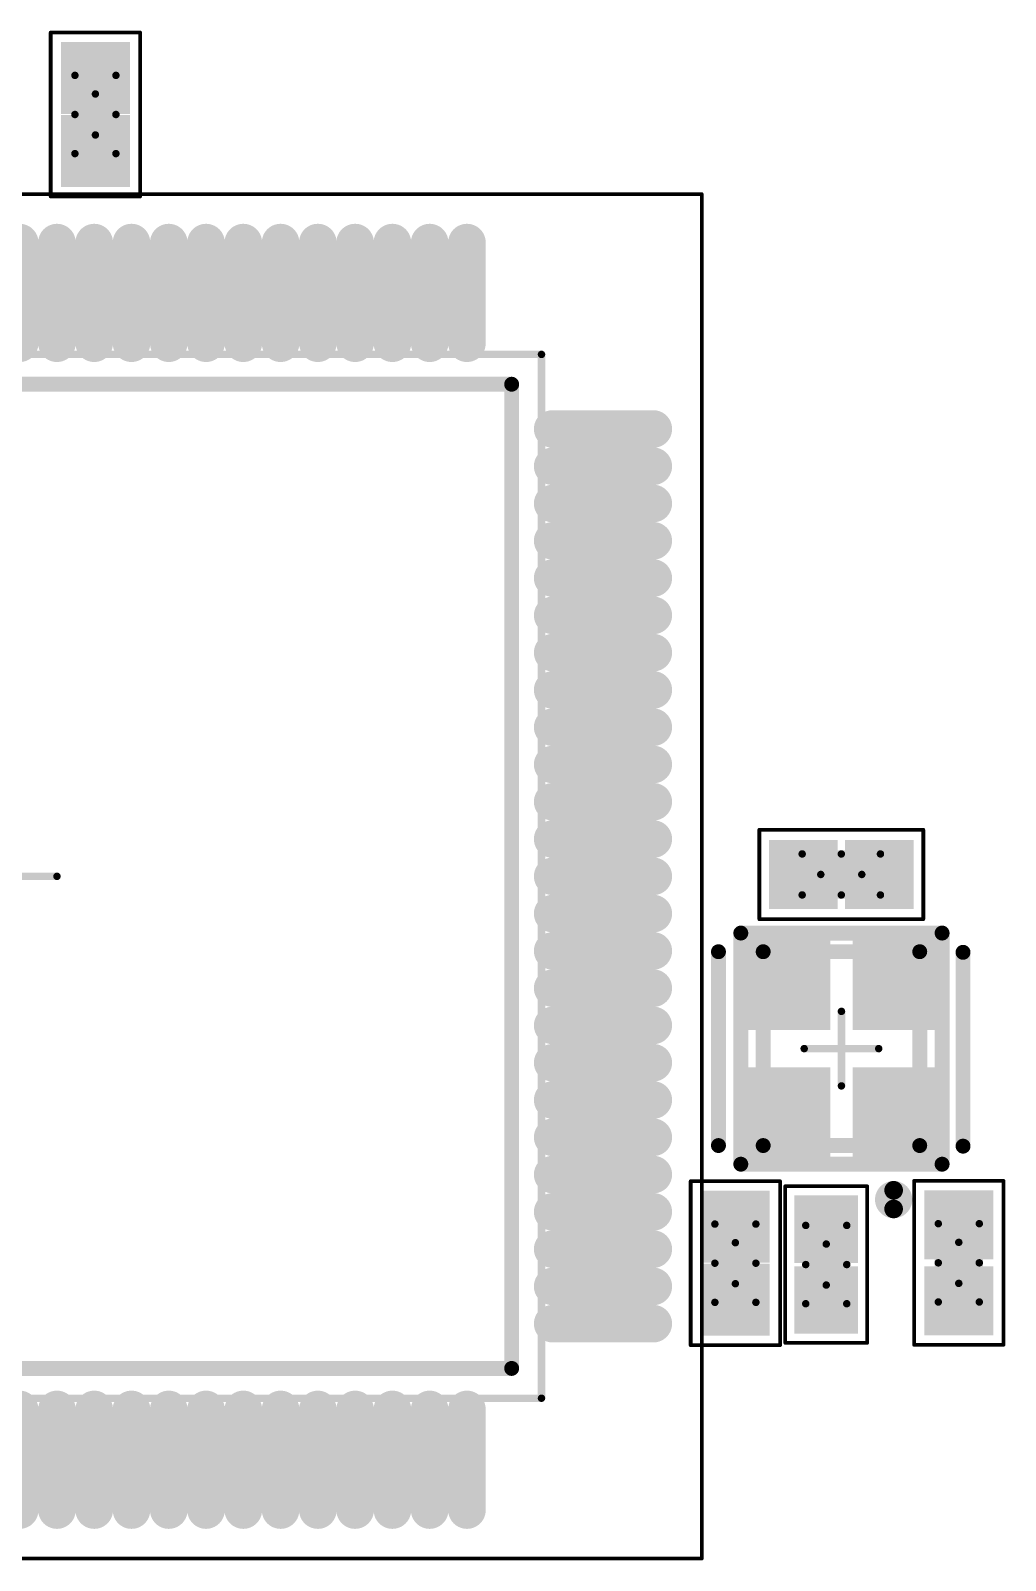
# Model space of a CAD drawing. Header units: millimetres. Extents: x -6 to 100, y 0 to 100.
# Drawn here: x 50.44 to 63.52, y 40.1 to 60.62 of the extents above; entities that cross this region are included whole.
import ezdxf

# ---------------------------------------------------------------- set-up
doc = ezdxf.new("R2010")
doc.units = ezdxf.units.MM
for name, color, linetype in [('Mechanical13', 56, 'Continuous'), ('Mechanical15', 56, 'Continuous'), ('TopLayer', 1, 'Continuous'), ('TopOverlay', 2, 'Continuous'), ('TopPaste', 8, 'Continuous'), ('TopSolder', 216, 'Continuous')]:
    doc.layers.add(name, color=color, linetype=linetype)

# ---------------------------------------------------------------- blocks, each defined once
blk = doc.blocks.new('FA_20H_1')
at = {"layer": 'Mechanical13', "const_width": 0.2}
for points in [[(-1.3, 1.05), (1.3, 1.05)], [(-1.3, 1.05), (-1.3, -1.05)], [(1.3, 1.05), (1.3, -1.05)], [(-1.3, -1.05), (1.3, -1.05)]]:
    blk.add_lwpolyline(points, dxfattribs=at)
at = {"layer": 'Mechanical13', "const_width": 0.1}
for points in [[(-1.35, 1.05, 1), (-1.25, 1.05, 1)], [(-1.35, 1.05, 1), (-1.25, 1.05, 1)], [(1.25, 1.05, 1), (1.35, 1.05, 1)], [(1.25, 1.05, 1), (1.35, 1.05, 1)], [(-1.35, -1.05, 1), (-1.25, -1.05, 1)], [(-1.35, -1.05, 1), (-1.25, -1.05, 1)], [(1.25, -1.05, 1), (1.35, -1.05, 1)], [(1.25, -1.05, 1), (1.35, -1.05, 1)]]:
    blk.add_lwpolyline(points, format="xyb", close=True, dxfattribs=at)
at = {"layer": 'Mechanical15'}
for points, const_width in [([(-1.55, 1.35), (1.55, 1.35)], 0.2), ([(-1.55, 1.35), (-1.55, -1.35)], 0.2), ([(1.55, 1.35), (1.55, -1.35)], 0.2), ([(0, 0.5), (0, -0.5)], 0.1), ([(-0.5, 0), (0.5, 0)], 0.1), ([(-1.55, -1.35), (1.55, -1.35)], 0.2)]:
    blk.add_lwpolyline(points, dxfattribs=dict(at, const_width=const_width))
for points, const_width in [([(-1.6, 1.35, 1), (-1.5, 1.35, 1)], 0.1), ([(-1.6, 1.35, 1), (-1.5, 1.35, 1)], 0.1), ([(1.5, 1.35, 1), (1.6, 1.35, 1)], 0.1), ([(1.5, 1.35, 1), (1.6, 1.35, 1)], 0.1), ([(-0.025, 0.5, 1), (0.025, 0.5, 1)], 0.05), ([(-0.525, 0, 1), (-0.475, 0, 1)], 0.05), ([(0.475, 0, 1), (0.525, 0, 1)], 0.05), ([(-0.025, -0.5, 1), (0.025, -0.5, 1)], 0.05), ([(-1.6, -1.35, 1), (-1.5, -1.35, 1)], 0.1), ([(-1.6, -1.35, 1), (-1.5, -1.35, 1)], 0.1), ([(1.5, -1.35, 1), (1.6, -1.35, 1)], 0.1), ([(1.5, -1.35, 1), (1.6, -1.35, 1)], 0.1)]:
    blk.add_lwpolyline(points, format="xyb", close=True, dxfattribs=dict(at, const_width=const_width))
at = {"layer": 'TopLayer'}
for points in [[(-1.45, 0.15), (-0.25, 0.15), (-1.45, 1.25), (-0.25, 1.25)], [(0.25, 0.15), (1.45, 0.15), (0.25, 1.25), (1.45, 1.25)], [(-1.45, -1.25), (-0.25, -1.25), (-1.45, -0.15), (-0.25, -0.15)], [(0.25, -1.25), (1.45, -1.25), (0.25, -0.15), (1.45, -0.15)]]:
    blk.add_solid(points, dxfattribs=at)
at = {"layer": 'TopOverlay', "const_width": 0.2}
for points in [[(-1.3, 1.65), (1.3, 1.65)], [(-1.308, -1.631), (1.292, -1.631)]]:
    blk.add_lwpolyline(points, dxfattribs=at)
at = {"layer": 'TopOverlay'}
for points, const_width in [([(-1.35, 1.65, 1), (-1.25, 1.65, 1)], 0.1), ([(1.25, 1.65, 1), (1.35, 1.65, 1)], 0.1), ([(-1.9, -0.7, 1), (-2.15, -0.7, 1)], 0.25), ([(-2.213, -0.7, 1), (-2.088, -0.7, 1)], 0.125), ([(-1.962, -0.7, 1), (-1.837, -0.7, 1)], 0.125), ([(-1.358, -1.631, 1), (-1.258, -1.631, 1)], 0.1), ([(1.242, -1.631, 1), (1.342, -1.631, 1)], 0.1)]:
    blk.add_lwpolyline(points, format="xyb", close=True, dxfattribs=dict(at, const_width=const_width))
at = {"layer": 'TopPaste'}
for points in [[(-1.45, 0.15), (-0.25, 0.15), (-1.45, 1.25), (-0.25, 1.25)], [(0.25, 0.15), (1.45, 0.15), (0.25, 1.25), (1.45, 1.25)], [(-1.45, -1.25), (-0.25, -1.25), (-1.45, -0.15), (-0.25, -0.15)], [(0.25, -1.25), (1.45, -1.25), (0.25, -0.15), (1.45, -0.15)]]:
    blk.add_solid(points, dxfattribs=at)
at = {"layer": 'TopSolder'}
for points in [[(-1.45, 0.15), (-0.25, 0.15), (-1.45, 1.25), (-0.25, 1.25)], [(0.25, 0.15), (1.45, 0.15), (0.25, 1.25), (1.45, 1.25)], [(-1.45, -1.25), (-0.25, -1.25), (-1.45, -0.15), (-0.25, -0.15)], [(0.25, -1.25), (1.45, -1.25), (0.25, -0.15), (1.45, -0.15)]]:
    blk.add_solid(points, dxfattribs=at)
blk = doc.blocks.new('ATML_100A_M_3')
at = {"layer": 'Mechanical13', "const_width": 0.1}
for points in [[(-7, 7), (-7, -7)], [(7, 7), (7, -7)], [(-7, -7), (7, -7)]]:
    blk.add_lwpolyline(points, dxfattribs=at)
at = {"layer": 'Mechanical13', "const_width": 0.05}
for points in [[(-7.025, -7, 1), (-6.975, -7, 1)], [(-7.025, -7, 1), (-6.975, -7, 1)], [(6.975, -7, 1), (7.025, -7, 1)], [(6.975, -7, 1), (7.025, -7, 1)]]:
    blk.add_lwpolyline(points, format="xyb", close=True, dxfattribs=at)
at = {"layer": 'Mechanical15'}
for points, const_width in [([(-9.15, 9.15), (-9.15, -9.15)], 0.05), ([(9.15, 9.15), (9.15, -9.15)], 0.05), ([(0, 0.5), (0, -0.5)], 0.1), ([(-9.15, -9.15), (9.15, -9.15)], 0.05)]:
    blk.add_lwpolyline(points, dxfattribs=dict(at, const_width=const_width))
for points, const_width in [([(-0.025, -0.5, 1), (0.025, -0.5, 1)], 0.05), ([(-9.163, -9.15, 1), (-9.138, -9.15, 1)], 0.025), ([(-9.163, -9.15, 1), (-9.138, -9.15, 1)], 0.025), ([(9.138, -9.15, 1), (9.162, -9.15, 1)], 0.025), ([(9.138, -9.15, 1), (9.162, -9.15, 1)], 0.025)]:
    blk.add_lwpolyline(points, format="xyb", close=True, dxfattribs=dict(at, const_width=const_width))
at = {"layer": 'TopLayer', "const_width": 0.3}
for points in [[(-8.5, 0), (-7.15, 0)], [(7.15, 0), (8.5, 0)], [(-8.5, -0.5), (-7.15, -0.5)], [(7.15, -0.5), (8.5, -0.5)], [(-8.5, -1), (-7.15, -1)], [(7.15, -1), (8.5, -1)], [(-8.5, -1.5), (-7.15, -1.5)], [(7.15, -1.5), (8.5, -1.5)], [(-8.5, -2), (-7.15, -2)], [(7.15, -2), (8.5, -2)], [(-8.5, -2.5), (-7.15, -2.5)], [(7.15, -2.5), (8.5, -2.5)], [(-8.5, -3), (-7.15, -3)], [(7.15, -3), (8.5, -3)], [(-8.5, -3.5), (-7.15, -3.5)], [(7.15, -3.5), (8.5, -3.5)], [(-8.5, -4), (-7.15, -4)], [(7.15, -4), (8.5, -4)], [(-8.5, -4.5), (-7.15, -4.5)], [(7.15, -4.5), (8.5, -4.5)], [(-8.5, -5), (-7.15, -5)], [(7.15, -5), (8.5, -5)], [(-8.5, -5.5), (-7.15, -5.5)], [(7.15, -5.5), (8.5, -5.5)], [(-8.5, -6), (-7.15, -6)], [(7.15, -6), (8.5, -6)], [(-6, -7.15), (-6, -8.5)], [(-5.5, -7.15), (-5.5, -8.5)], [(-5, -7.15), (-5, -8.5)], [(-4.5, -7.15), (-4.5, -8.5)], [(-4, -7.15), (-4, -8.5)], [(-3.5, -7.15), (-3.5, -8.5)], [(-3, -7.15), (-3, -8.5)], [(-2.5, -7.15), (-2.5, -8.5)], [(-2, -7.15), (-2, -8.5)], [(-1.5, -7.15), (-1.5, -8.5)], [(-1, -7.15), (-1, -8.5)], [(-0.5, -7.15), (-0.5, -8.5)], [(0, -7.15), (0, -8.5)], [(0.5, -7.15), (0.5, -8.5)], [(1, -7.15), (1, -8.5)], [(1.5, -7.15), (1.5, -8.5)], [(2, -7.15), (2, -8.5)], [(2.5, -7.15), (2.5, -8.5)], [(3, -7.15), (3, -8.5)], [(3.5, -7.15), (3.5, -8.5)], [(4, -7.15), (4, -8.5)], [(4.5, -7.15), (4.5, -8.5)], [(5, -7.15), (5, -8.5)], [(5.5, -7.15), (5.5, -8.5)], [(6, -7.15), (6, -8.5)]]:
    blk.add_lwpolyline(points, dxfattribs=at)
at = {"layer": 'TopLayer', "const_width": 0.15}
for points in [[(-8.575, 0, 1), (-8.425, 0, 1)], [(-7.225, 0, 1), (-7.075, 0, 1)], [(7.075, 0, 1), (7.225, 0, 1)], [(8.425, 0, 1), (8.575, 0, 1)], [(-8.575, -0.5, 1), (-8.425, -0.5, 1)], [(-7.225, -0.5, 1), (-7.075, -0.5, 1)], [(7.075, -0.5, 1), (7.225, -0.5, 1)], [(8.425, -0.5, 1), (8.575, -0.5, 1)], [(-8.575, -1, 1), (-8.425, -1, 1)], [(-7.225, -1, 1), (-7.075, -1, 1)], [(7.075, -1, 1), (7.225, -1, 1)], [(8.425, -1, 1), (8.575, -1, 1)], [(-8.575, -1.5, 1), (-8.425, -1.5, 1)], [(-7.225, -1.5, 1), (-7.075, -1.5, 1)], [(7.075, -1.5, 1), (7.225, -1.5, 1)], [(8.425, -1.5, 1), (8.575, -1.5, 1)], [(-8.575, -2, 1), (-8.425, -2, 1)], [(-7.225, -2, 1), (-7.075, -2, 1)], [(7.075, -2, 1), (7.225, -2, 1)], [(8.425, -2, 1), (8.575, -2, 1)], [(-8.575, -2.5, 1), (-8.425, -2.5, 1)], [(-7.225, -2.5, 1), (-7.075, -2.5, 1)], [(7.075, -2.5, 1), (7.225, -2.5, 1)], [(8.425, -2.5, 1), (8.575, -2.5, 1)], [(-8.575, -3, 1), (-8.425, -3, 1)], [(-7.225, -3, 1), (-7.075, -3, 1)], [(7.075, -3, 1), (7.225, -3, 1)], [(8.425, -3, 1), (8.575, -3, 1)], [(-8.575, -3.5, 1), (-8.425, -3.5, 1)], [(-7.225, -3.5, 1), (-7.075, -3.5, 1)], [(7.075, -3.5, 1), (7.225, -3.5, 1)], [(8.425, -3.5, 1), (8.575, -3.5, 1)], [(-8.575, -4, 1), (-8.425, -4, 1)], [(-7.225, -4, 1), (-7.075, -4, 1)], [(7.075, -4, 1), (7.225, -4, 1)], [(8.425, -4, 1), (8.575, -4, 1)], [(-8.575, -4.5, 1), (-8.425, -4.5, 1)], [(-7.225, -4.5, 1), (-7.075, -4.5, 1)], [(7.075, -4.5, 1), (7.225, -4.5, 1)], [(8.425, -4.5, 1), (8.575, -4.5, 1)], [(-8.575, -5, 1), (-8.425, -5, 1)], [(-7.225, -5, 1), (-7.075, -5, 1)], [(7.075, -5, 1), (7.225, -5, 1)], [(8.425, -5, 1), (8.575, -5, 1)], [(-8.575, -5.5, 1), (-8.425, -5.5, 1)], [(-7.225, -5.5, 1), (-7.075, -5.5, 1)], [(7.075, -5.5, 1), (7.225, -5.5, 1)], [(8.425, -5.5, 1), (8.575, -5.5, 1)], [(-8.575, -6, 1), (-8.425, -6, 1)], [(-7.225, -6, 1), (-7.075, -6, 1)], [(7.075, -6, 1), (7.225, -6, 1)], [(8.425, -6, 1), (8.575, -6, 1)], [(-6.075, -7.15, 1), (-5.925, -7.15, 1)], [(-5.575, -7.15, 1), (-5.425, -7.15, 1)], [(-5.075, -7.15, 1), (-4.925, -7.15, 1)], [(-4.575, -7.15, 1), (-4.425, -7.15, 1)], [(-4.075, -7.15, 1), (-3.925, -7.15, 1)], [(-3.575, -7.15, 1), (-3.425, -7.15, 1)], [(-3.075, -7.15, 1), (-2.925, -7.15, 1)], [(-2.575, -7.15, 1), (-2.425, -7.15, 1)], [(-2.075, -7.15, 1), (-1.925, -7.15, 1)], [(-1.575, -7.15, 1), (-1.425, -7.15, 1)], [(-1.075, -7.15, 1), (-0.925, -7.15, 1)], [(-0.575, -7.15, 1), (-0.425, -7.15, 1)], [(-0.075, -7.15, 1), (0.075, -7.15, 1)], [(0.425, -7.15, 1), (0.575, -7.15, 1)], [(0.925, -7.15, 1), (1.075, -7.15, 1)], [(1.425, -7.15, 1), (1.575, -7.15, 1)], [(1.925, -7.15, 1), (2.075, -7.15, 1)], [(2.425, -7.15, 1), (2.575, -7.15, 1)], [(2.925, -7.15, 1), (3.075, -7.15, 1)], [(3.425, -7.15, 1), (3.575, -7.15, 1)], [(3.925, -7.15, 1), (4.075, -7.15, 1)], [(4.425, -7.15, 1), (4.575, -7.15, 1)], [(4.925, -7.15, 1), (5.075, -7.15, 1)], [(5.425, -7.15, 1), (5.575, -7.15, 1)], [(5.925, -7.15, 1), (6.075, -7.15, 1)], [(-6.075, -8.5, 1), (-5.925, -8.5, 1)], [(-5.575, -8.5, 1), (-5.425, -8.5, 1)], [(-5.075, -8.5, 1), (-4.925, -8.5, 1)], [(-4.575, -8.5, 1), (-4.425, -8.5, 1)], [(-4.075, -8.5, 1), (-3.925, -8.5, 1)], [(-3.575, -8.5, 1), (-3.425, -8.5, 1)], [(-3.075, -8.5, 1), (-2.925, -8.5, 1)], [(-2.575, -8.5, 1), (-2.425, -8.5, 1)], [(-2.075, -8.5, 1), (-1.925, -8.5, 1)], [(-1.575, -8.5, 1), (-1.425, -8.5, 1)], [(-1.075, -8.5, 1), (-0.925, -8.5, 1)], [(-0.575, -8.5, 1), (-0.425, -8.5, 1)], [(-0.075, -8.5, 1), (0.075, -8.5, 1)], [(0.425, -8.5, 1), (0.575, -8.5, 1)], [(0.925, -8.5, 1), (1.075, -8.5, 1)], [(1.425, -8.5, 1), (1.575, -8.5, 1)], [(1.925, -8.5, 1), (2.075, -8.5, 1)], [(2.425, -8.5, 1), (2.575, -8.5, 1)], [(2.925, -8.5, 1), (3.075, -8.5, 1)], [(3.425, -8.5, 1), (3.575, -8.5, 1)], [(3.925, -8.5, 1), (4.075, -8.5, 1)], [(4.425, -8.5, 1), (4.575, -8.5, 1)], [(4.925, -8.5, 1), (5.075, -8.5, 1)], [(5.425, -8.5, 1), (5.575, -8.5, 1)], [(5.925, -8.5, 1), (6.075, -8.5, 1)]]:
    blk.add_lwpolyline(points, format="xyb", close=True, dxfattribs=at)
at = {"layer": 'TopOverlay', "const_width": 0.2}
for points in [[(-6.6, 6.6), (-6.6, -6.6)], [(6.6, 6.6), (6.6, -6.6)], [(-6.6, -6.6), (6.6, -6.6)]]:
    blk.add_lwpolyline(points, dxfattribs=at)
at = {"layer": 'TopOverlay', "const_width": 0.1}
for points in [[(-6.65, -6.6, 1), (-6.55, -6.6, 1)], [(-6.65, -6.6, 1), (-6.55, -6.6, 1)], [(6.55, -6.6, 1), (6.65, -6.6, 1)], [(6.55, -6.6, 1), (6.65, -6.6, 1)]]:
    blk.add_lwpolyline(points, format="xyb", close=True, dxfattribs=at)
at = {"layer": 'TopPaste', "const_width": 0.3}
for points in [[(-8.5, 0), (-7.15, 0)], [(7.15, 0), (8.5, 0)], [(-8.5, -0.5), (-7.15, -0.5)], [(7.15, -0.5), (8.5, -0.5)], [(-8.5, -1), (-7.15, -1)], [(7.15, -1), (8.5, -1)], [(-8.5, -1.5), (-7.15, -1.5)], [(7.15, -1.5), (8.5, -1.5)], [(-8.5, -2), (-7.15, -2)], [(7.15, -2), (8.5, -2)], [(-8.5, -2.5), (-7.15, -2.5)], [(7.15, -2.5), (8.5, -2.5)], [(-8.5, -3), (-7.15, -3)], [(7.15, -3), (8.5, -3)], [(-8.5, -3.5), (-7.15, -3.5)], [(7.15, -3.5), (8.5, -3.5)], [(-8.5, -4), (-7.15, -4)], [(7.15, -4), (8.5, -4)], [(-8.5, -4.5), (-7.15, -4.5)], [(7.15, -4.5), (8.5, -4.5)], [(-8.5, -5), (-7.15, -5)], [(7.15, -5), (8.5, -5)], [(-8.5, -5.5), (-7.15, -5.5)], [(7.15, -5.5), (8.5, -5.5)], [(-8.5, -6), (-7.15, -6)], [(7.15, -6), (8.5, -6)], [(-6, -7.15), (-6, -8.5)], [(-5.5, -7.15), (-5.5, -8.5)], [(-5, -7.15), (-5, -8.5)], [(-4.5, -7.15), (-4.5, -8.5)], [(-4, -7.15), (-4, -8.5)], [(-3.5, -7.15), (-3.5, -8.5)], [(-3, -7.15), (-3, -8.5)], [(-2.5, -7.15), (-2.5, -8.5)], [(-2, -7.15), (-2, -8.5)], [(-1.5, -7.15), (-1.5, -8.5)], [(-1, -7.15), (-1, -8.5)], [(-0.5, -7.15), (-0.5, -8.5)], [(0, -7.15), (0, -8.5)], [(0.5, -7.15), (0.5, -8.5)], [(1, -7.15), (1, -8.5)], [(1.5, -7.15), (1.5, -8.5)], [(2, -7.15), (2, -8.5)], [(2.5, -7.15), (2.5, -8.5)], [(3, -7.15), (3, -8.5)], [(3.5, -7.15), (3.5, -8.5)], [(4, -7.15), (4, -8.5)], [(4.5, -7.15), (4.5, -8.5)], [(5, -7.15), (5, -8.5)], [(5.5, -7.15), (5.5, -8.5)], [(6, -7.15), (6, -8.5)]]:
    blk.add_lwpolyline(points, dxfattribs=at)
at = {"layer": 'TopPaste', "const_width": 0.15}
for points in [[(-8.575, 0, 1), (-8.425, 0, 1)], [(-7.225, 0, 1), (-7.075, 0, 1)], [(7.075, 0, 1), (7.225, 0, 1)], [(8.425, 0, 1), (8.575, 0, 1)], [(-8.575, -0.5, 1), (-8.425, -0.5, 1)], [(-7.225, -0.5, 1), (-7.075, -0.5, 1)], [(7.075, -0.5, 1), (7.225, -0.5, 1)], [(8.425, -0.5, 1), (8.575, -0.5, 1)], [(-8.575, -1, 1), (-8.425, -1, 1)], [(-7.225, -1, 1), (-7.075, -1, 1)], [(7.075, -1, 1), (7.225, -1, 1)], [(8.425, -1, 1), (8.575, -1, 1)], [(-8.575, -1.5, 1), (-8.425, -1.5, 1)], [(-7.225, -1.5, 1), (-7.075, -1.5, 1)], [(7.075, -1.5, 1), (7.225, -1.5, 1)], [(8.425, -1.5, 1), (8.575, -1.5, 1)], [(-8.575, -2, 1), (-8.425, -2, 1)], [(-7.225, -2, 1), (-7.075, -2, 1)], [(7.075, -2, 1), (7.225, -2, 1)], [(8.425, -2, 1), (8.575, -2, 1)], [(-8.575, -2.5, 1), (-8.425, -2.5, 1)], [(-7.225, -2.5, 1), (-7.075, -2.5, 1)], [(7.075, -2.5, 1), (7.225, -2.5, 1)], [(8.425, -2.5, 1), (8.575, -2.5, 1)], [(-8.575, -3, 1), (-8.425, -3, 1)], [(-7.225, -3, 1), (-7.075, -3, 1)], [(7.075, -3, 1), (7.225, -3, 1)], [(8.425, -3, 1), (8.575, -3, 1)], [(-8.575, -3.5, 1), (-8.425, -3.5, 1)], [(-7.225, -3.5, 1), (-7.075, -3.5, 1)], [(7.075, -3.5, 1), (7.225, -3.5, 1)], [(8.425, -3.5, 1), (8.575, -3.5, 1)], [(-8.575, -4, 1), (-8.425, -4, 1)], [(-7.225, -4, 1), (-7.075, -4, 1)], [(7.075, -4, 1), (7.225, -4, 1)], [(8.425, -4, 1), (8.575, -4, 1)], [(-8.575, -4.5, 1), (-8.425, -4.5, 1)], [(-7.225, -4.5, 1), (-7.075, -4.5, 1)], [(7.075, -4.5, 1), (7.225, -4.5, 1)], [(8.425, -4.5, 1), (8.575, -4.5, 1)], [(-8.575, -5, 1), (-8.425, -5, 1)], [(-7.225, -5, 1), (-7.075, -5, 1)], [(7.075, -5, 1), (7.225, -5, 1)], [(8.425, -5, 1), (8.575, -5, 1)], [(-8.575, -5.5, 1), (-8.425, -5.5, 1)], [(-7.225, -5.5, 1), (-7.075, -5.5, 1)], [(7.075, -5.5, 1), (7.225, -5.5, 1)], [(8.425, -5.5, 1), (8.575, -5.5, 1)], [(-8.575, -6, 1), (-8.425, -6, 1)], [(-7.225, -6, 1), (-7.075, -6, 1)], [(7.075, -6, 1), (7.225, -6, 1)], [(8.425, -6, 1), (8.575, -6, 1)], [(-6.075, -7.15, 1), (-5.925, -7.15, 1)], [(-5.575, -7.15, 1), (-5.425, -7.15, 1)], [(-5.075, -7.15, 1), (-4.925, -7.15, 1)], [(-4.575, -7.15, 1), (-4.425, -7.15, 1)], [(-4.075, -7.15, 1), (-3.925, -7.15, 1)], [(-3.575, -7.15, 1), (-3.425, -7.15, 1)], [(-3.075, -7.15, 1), (-2.925, -7.15, 1)], [(-2.575, -7.15, 1), (-2.425, -7.15, 1)], [(-2.075, -7.15, 1), (-1.925, -7.15, 1)], [(-1.575, -7.15, 1), (-1.425, -7.15, 1)], [(-1.075, -7.15, 1), (-0.925, -7.15, 1)], [(-0.575, -7.15, 1), (-0.425, -7.15, 1)], [(-0.075, -7.15, 1), (0.075, -7.15, 1)], [(0.425, -7.15, 1), (0.575, -7.15, 1)], [(0.925, -7.15, 1), (1.075, -7.15, 1)], [(1.425, -7.15, 1), (1.575, -7.15, 1)], [(1.925, -7.15, 1), (2.075, -7.15, 1)], [(2.425, -7.15, 1), (2.575, -7.15, 1)], [(2.925, -7.15, 1), (3.075, -7.15, 1)], [(3.425, -7.15, 1), (3.575, -7.15, 1)], [(3.925, -7.15, 1), (4.075, -7.15, 1)], [(4.425, -7.15, 1), (4.575, -7.15, 1)], [(4.925, -7.15, 1), (5.075, -7.15, 1)], [(5.425, -7.15, 1), (5.575, -7.15, 1)], [(5.925, -7.15, 1), (6.075, -7.15, 1)], [(-6.075, -8.5, 1), (-5.925, -8.5, 1)], [(-5.575, -8.5, 1), (-5.425, -8.5, 1)], [(-5.075, -8.5, 1), (-4.925, -8.5, 1)], [(-4.575, -8.5, 1), (-4.425, -8.5, 1)], [(-4.075, -8.5, 1), (-3.925, -8.5, 1)], [(-3.575, -8.5, 1), (-3.425, -8.5, 1)], [(-3.075, -8.5, 1), (-2.925, -8.5, 1)], [(-2.575, -8.5, 1), (-2.425, -8.5, 1)], [(-2.075, -8.5, 1), (-1.925, -8.5, 1)], [(-1.575, -8.5, 1), (-1.425, -8.5, 1)], [(-1.075, -8.5, 1), (-0.925, -8.5, 1)], [(-0.575, -8.5, 1), (-0.425, -8.5, 1)], [(-0.075, -8.5, 1), (0.075, -8.5, 1)], [(0.425, -8.5, 1), (0.575, -8.5, 1)], [(0.925, -8.5, 1), (1.075, -8.5, 1)], [(1.425, -8.5, 1), (1.575, -8.5, 1)], [(1.925, -8.5, 1), (2.075, -8.5, 1)], [(2.425, -8.5, 1), (2.575, -8.5, 1)], [(2.925, -8.5, 1), (3.075, -8.5, 1)], [(3.425, -8.5, 1), (3.575, -8.5, 1)], [(3.925, -8.5, 1), (4.075, -8.5, 1)], [(4.425, -8.5, 1), (4.575, -8.5, 1)], [(4.925, -8.5, 1), (5.075, -8.5, 1)], [(5.425, -8.5, 1), (5.575, -8.5, 1)], [(5.925, -8.5, 1), (6.075, -8.5, 1)]]:
    blk.add_lwpolyline(points, format="xyb", close=True, dxfattribs=at)
at = {"layer": 'TopSolder', "const_width": 0.503}
for points in [[(-8.5, 0), (-7.15, 0)], [(7.15, 0), (8.5, 0)], [(-8.5, -0.5), (-7.15, -0.5)], [(7.15, -0.5), (8.5, -0.5)], [(-8.5, -1), (-7.15, -1)], [(7.15, -1), (8.5, -1)], [(-8.5, -1.5), (-7.15, -1.5)], [(7.15, -1.5), (8.5, -1.5)], [(-8.5, -2), (-7.15, -2)], [(7.15, -2), (8.5, -2)], [(-8.5, -2.5), (-7.15, -2.5)], [(7.15, -2.5), (8.5, -2.5)], [(-8.5, -3), (-7.15, -3)], [(7.15, -3), (8.5, -3)], [(-8.5, -3.5), (-7.15, -3.5)], [(7.15, -3.5), (8.5, -3.5)], [(-8.5, -4), (-7.15, -4)], [(7.15, -4), (8.5, -4)], [(-8.5, -4.5), (-7.15, -4.5)], [(7.15, -4.5), (8.5, -4.5)], [(-8.5, -5), (-7.15, -5)], [(7.15, -5), (8.5, -5)], [(-8.5, -5.5), (-7.15, -5.5)], [(7.15, -5.5), (8.5, -5.5)], [(-8.5, -6), (-7.15, -6)], [(7.15, -6), (8.5, -6)], [(-6, -7.15), (-6, -8.5)], [(-5.5, -7.15), (-5.5, -8.5)], [(-5, -7.15), (-5, -8.5)], [(-4.5, -7.15), (-4.5, -8.5)], [(-4, -7.15), (-4, -8.5)], [(-3.5, -7.15), (-3.5, -8.5)], [(-3, -7.15), (-3, -8.5)], [(-2.5, -7.15), (-2.5, -8.5)], [(-2, -7.15), (-2, -8.5)], [(-1.5, -7.15), (-1.5, -8.5)], [(-1, -7.15), (-1, -8.5)], [(-0.5, -7.15), (-0.5, -8.5)], [(0, -7.15), (0, -8.5)], [(0.5, -7.15), (0.5, -8.5)], [(1, -7.15), (1, -8.5)], [(1.5, -7.15), (1.5, -8.5)], [(2, -7.15), (2, -8.5)], [(2.5, -7.15), (2.5, -8.5)], [(3, -7.15), (3, -8.5)], [(3.5, -7.15), (3.5, -8.5)], [(4, -7.15), (4, -8.5)], [(4.5, -7.15), (4.5, -8.5)], [(5, -7.15), (5, -8.5)], [(5.5, -7.15), (5.5, -8.5)], [(6, -7.15), (6, -8.5)]]:
    blk.add_lwpolyline(points, dxfattribs=at)
at = {"layer": 'TopSolder', "const_width": 0.252}
for points in [[(-8.626, 0, 1), (-8.374, 0, 1)], [(-7.276, 0, 1), (-7.024, 0, 1)], [(7.024, 0, 1), (7.276, 0, 1)], [(8.374, 0, 1), (8.626, 0, 1)], [(-8.626, -0.5, 1), (-8.374, -0.5, 1)], [(-7.276, -0.5, 1), (-7.024, -0.5, 1)], [(7.024, -0.5, 1), (7.276, -0.5, 1)], [(8.374, -0.5, 1), (8.626, -0.5, 1)], [(-8.626, -1, 1), (-8.374, -1, 1)], [(-7.276, -1, 1), (-7.024, -1, 1)], [(7.024, -1, 1), (7.276, -1, 1)], [(8.374, -1, 1), (8.626, -1, 1)], [(-8.626, -1.5, 1), (-8.374, -1.5, 1)], [(-7.276, -1.5, 1), (-7.024, -1.5, 1)], [(7.024, -1.5, 1), (7.276, -1.5, 1)], [(8.374, -1.5, 1), (8.626, -1.5, 1)], [(-8.626, -2, 1), (-8.374, -2, 1)], [(-7.276, -2, 1), (-7.024, -2, 1)], [(7.024, -2, 1), (7.276, -2, 1)], [(8.374, -2, 1), (8.626, -2, 1)], [(-8.626, -2.5, 1), (-8.374, -2.5, 1)], [(-7.276, -2.5, 1), (-7.024, -2.5, 1)], [(7.024, -2.5, 1), (7.276, -2.5, 1)], [(8.374, -2.5, 1), (8.626, -2.5, 1)], [(-8.626, -3, 1), (-8.374, -3, 1)], [(-7.276, -3, 1), (-7.024, -3, 1)], [(7.024, -3, 1), (7.276, -3, 1)], [(8.374, -3, 1), (8.626, -3, 1)], [(-8.626, -3.5, 1), (-8.374, -3.5, 1)], [(-7.276, -3.5, 1), (-7.024, -3.5, 1)], [(7.024, -3.5, 1), (7.276, -3.5, 1)], [(8.374, -3.5, 1), (8.626, -3.5, 1)], [(-8.626, -4, 1), (-8.374, -4, 1)], [(-7.276, -4, 1), (-7.024, -4, 1)], [(7.024, -4, 1), (7.276, -4, 1)], [(8.374, -4, 1), (8.626, -4, 1)], [(-8.626, -4.5, 1), (-8.374, -4.5, 1)], [(-7.276, -4.5, 1), (-7.024, -4.5, 1)], [(7.024, -4.5, 1), (7.276, -4.5, 1)], [(8.374, -4.5, 1), (8.626, -4.5, 1)], [(-8.626, -5, 1), (-8.374, -5, 1)], [(-7.276, -5, 1), (-7.024, -5, 1)], [(7.024, -5, 1), (7.276, -5, 1)], [(8.374, -5, 1), (8.626, -5, 1)], [(-8.626, -5.5, 1), (-8.374, -5.5, 1)], [(-7.276, -5.5, 1), (-7.024, -5.5, 1)], [(7.024, -5.5, 1), (7.276, -5.5, 1)], [(8.374, -5.5, 1), (8.626, -5.5, 1)], [(-8.626, -6, 1), (-8.374, -6, 1)], [(-7.276, -6, 1), (-7.024, -6, 1)], [(7.024, -6, 1), (7.276, -6, 1)], [(8.374, -6, 1), (8.626, -6, 1)], [(-6.126, -7.15, 1), (-5.874, -7.15, 1)], [(-5.626, -7.15, 1), (-5.374, -7.15, 1)], [(-5.126, -7.15, 1), (-4.874, -7.15, 1)], [(-4.626, -7.15, 1), (-4.374, -7.15, 1)], [(-4.126, -7.15, 1), (-3.874, -7.15, 1)], [(-3.626, -7.15, 1), (-3.374, -7.15, 1)], [(-3.126, -7.15, 1), (-2.874, -7.15, 1)], [(-2.626, -7.15, 1), (-2.374, -7.15, 1)], [(-2.126, -7.15, 1), (-1.874, -7.15, 1)], [(-1.626, -7.15, 1), (-1.374, -7.15, 1)], [(-1.126, -7.15, 1), (-0.874, -7.15, 1)], [(-0.626, -7.15, 1), (-0.374, -7.15, 1)], [(-0.126, -7.15, 1), (0.126, -7.15, 1)], [(0.374, -7.15, 1), (0.626, -7.15, 1)], [(0.874, -7.15, 1), (1.126, -7.15, 1)], [(1.374, -7.15, 1), (1.626, -7.15, 1)], [(1.874, -7.15, 1), (2.126, -7.15, 1)], [(2.374, -7.15, 1), (2.626, -7.15, 1)], [(2.874, -7.15, 1), (3.126, -7.15, 1)], [(3.374, -7.15, 1), (3.626, -7.15, 1)], [(3.874, -7.15, 1), (4.126, -7.15, 1)], [(4.374, -7.15, 1), (4.626, -7.15, 1)], [(4.874, -7.15, 1), (5.126, -7.15, 1)], [(5.374, -7.15, 1), (5.626, -7.15, 1)], [(5.874, -7.15, 1), (6.126, -7.15, 1)], [(-6.126, -8.5, 1), (-5.874, -8.5, 1)], [(-5.626, -8.5, 1), (-5.374, -8.5, 1)], [(-5.126, -8.5, 1), (-4.874, -8.5, 1)], [(-4.626, -8.5, 1), (-4.374, -8.5, 1)], [(-4.126, -8.5, 1), (-3.874, -8.5, 1)], [(-3.626, -8.5, 1), (-3.374, -8.5, 1)], [(-3.126, -8.5, 1), (-2.874, -8.5, 1)], [(-2.626, -8.5, 1), (-2.374, -8.5, 1)], [(-2.126, -8.5, 1), (-1.874, -8.5, 1)], [(-1.626, -8.5, 1), (-1.374, -8.5, 1)], [(-1.126, -8.5, 1), (-0.874, -8.5, 1)], [(-0.626, -8.5, 1), (-0.374, -8.5, 1)], [(-0.126, -8.5, 1), (0.126, -8.5, 1)], [(0.374, -8.5, 1), (0.626, -8.5, 1)], [(0.874, -8.5, 1), (1.126, -8.5, 1)], [(1.374, -8.5, 1), (1.626, -8.5, 1)], [(1.874, -8.5, 1), (2.126, -8.5, 1)], [(2.374, -8.5, 1), (2.626, -8.5, 1)], [(2.874, -8.5, 1), (3.126, -8.5, 1)], [(3.374, -8.5, 1), (3.626, -8.5, 1)], [(3.874, -8.5, 1), (4.126, -8.5, 1)], [(4.374, -8.5, 1), (4.626, -8.5, 1)], [(4.874, -8.5, 1), (5.126, -8.5, 1)], [(5.374, -8.5, 1), (5.626, -8.5, 1)], [(5.874, -8.5, 1), (6.126, -8.5, 1)]]:
    blk.add_lwpolyline(points, format="xyb", close=True, dxfattribs=at)
blk = doc.blocks.new('RESC1005X04M_9')
at = {"layer": 'Mechanical13', "const_width": 0.1}
for points in [[(-0.525, -0.275), (-0.525, 0.275)], [(0.525, 0.275), (-0.525, 0.275)], [(0.525, -0.275), (0.525, 0.275)], [(0.525, -0.275), (-0.525, -0.275)]]:
    blk.add_lwpolyline(points, dxfattribs=at)
at = {"layer": 'Mechanical13', "const_width": 0.05}
for points in [[(-0.55, 0.275, 1), (-0.5, 0.275, 1)], [(-0.55, 0.275, 1), (-0.5, 0.275, 1)], [(0.5, 0.275, 1), (0.55, 0.275, 1)], [(0.5, 0.275, 1), (0.55, 0.275, 1)], [(-0.55, -0.275, 1), (-0.5, -0.275, 1)], [(-0.55, -0.275, 1), (-0.5, -0.275, 1)], [(0.5, -0.275, 1), (0.55, -0.275, 1)], [(0.5, -0.275, 1), (0.55, -0.275, 1)]]:
    blk.add_lwpolyline(points, format="xyb", close=True, dxfattribs=at)
at = {"layer": 'Mechanical15'}
for points, const_width in [([(-1.05, -0.55), (-1.05, 0.55)], 0.05), ([(1.05, 0.55), (-1.05, 0.55)], 0.05), ([(1.05, -0.55), (1.05, 0.55)], 0.05), ([(0, -0.275), (0, 0.275)], 0.1), ([(0.275, 0), (-0.275, 0)], 0.1), ([(1.05, -0.55), (-1.05, -0.55)], 0.05)]:
    blk.add_lwpolyline(points, dxfattribs=dict(at, const_width=const_width))
for points, const_width in [([(-1.062, 0.55, 1), (-1.038, 0.55, 1)], 0.025), ([(-1.062, 0.55, 1), (-1.038, 0.55, 1)], 0.025), ([(1.038, 0.55, 1), (1.062, 0.55, 1)], 0.025), ([(1.038, 0.55, 1), (1.062, 0.55, 1)], 0.025), ([(-0.025, 0.275, 1), (0.025, 0.275, 1)], 0.05), ([(-0.3, 0, 1), (-0.25, 0, 1)], 0.05), ([(0.25, 0, 1), (0.3, 0, 1)], 0.05), ([(-0.025, -0.275, 1), (0.025, -0.275, 1)], 0.05), ([(-1.062, -0.55, 1), (-1.038, -0.55, 1)], 0.025), ([(-1.062, -0.55, 1), (-1.038, -0.55, 1)], 0.025), ([(1.038, -0.55, 1), (1.062, -0.55, 1)], 0.025), ([(1.038, -0.55, 1), (1.062, -0.55, 1)], 0.025)]:
    blk.add_lwpolyline(points, format="xyb", close=True, dxfattribs=dict(at, const_width=const_width))
at = {"layer": 'TopLayer'}
for points in [[(-0.125, -0.325), (-0.125, 0.325), (-0.825, -0.325), (-0.825, 0.325)], [(0.825, -0.325), (0.825, 0.325), (0.125, -0.325), (0.125, 0.325)]]:
    blk.add_solid(points, dxfattribs=at)
at = {"layer": 'TopPaste'}
for points in [[(-0.125, -0.325), (-0.125, 0.325), (-0.825, -0.325), (-0.825, 0.325)], [(0.825, -0.325), (0.825, 0.325), (0.125, -0.325), (0.125, 0.325)]]:
    blk.add_solid(points, dxfattribs=at)
at = {"layer": 'TopSolder'}
for points in [[(-0.023, -0.427), (-0.023, 0.427), (-0.927, -0.427), (-0.927, 0.427)], [(0.927, -0.427), (0.927, 0.427), (0.023, -0.427), (0.023, 0.427)]]:
    blk.add_solid(points, dxfattribs=at)
blk = doc.blocks.new('CAPC1005X06M_90')
at = {"layer": 'Mechanical13', "const_width": 0.1}
for points in [[(-0.525, 0.275), (-0.525, -0.275)], [(-0.525, 0.275), (0.525, 0.275)], [(0.525, 0.275), (0.525, -0.275)], [(-0.525, -0.275), (0.525, -0.275)]]:
    blk.add_lwpolyline(points, dxfattribs=at)
at = {"layer": 'Mechanical13', "const_width": 0.05}
for points in [[(-0.55, 0.275, 1), (-0.5, 0.275, 1)], [(-0.55, 0.275, 1), (-0.5, 0.275, 1)], [(0.5, 0.275, 1), (0.55, 0.275, 1)], [(0.5, 0.275, 1), (0.55, 0.275, 1)], [(-0.55, -0.275, 1), (-0.5, -0.275, 1)], [(-0.55, -0.275, 1), (-0.5, -0.275, 1)], [(0.5, -0.275, 1), (0.55, -0.275, 1)], [(0.5, -0.275, 1), (0.55, -0.275, 1)]]:
    blk.add_lwpolyline(points, format="xyb", close=True, dxfattribs=at)
at = {"layer": 'Mechanical15'}
for points, const_width in [([(-1.1, 0.6), (-1.1, -0.6)], 0.05), ([(-1.1, 0.6), (1.1, 0.6)], 0.05), ([(1.1, 0.6), (1.1, -0.6)], 0.05), ([(0, 0.275), (0, -0.275)], 0.1), ([(-0.275, 0), (0.275, 0)], 0.1), ([(-1.1, -0.6), (1.1, -0.6)], 0.05)]:
    blk.add_lwpolyline(points, dxfattribs=dict(at, const_width=const_width))
for points, const_width in [([(-1.112, 0.6, 1), (-1.087, 0.6, 1)], 0.025), ([(-1.112, 0.6, 1), (-1.087, 0.6, 1)], 0.025), ([(1.088, 0.6, 1), (1.112, 0.6, 1)], 0.025), ([(1.088, 0.6, 1), (1.112, 0.6, 1)], 0.025), ([(-0.025, 0.275, 1), (0.025, 0.275, 1)], 0.05), ([(-0.3, 0, 1), (-0.25, 0, 1)], 0.05), ([(0.25, 0, 1), (0.3, 0, 1)], 0.05), ([(-0.025, -0.275, 1), (0.025, -0.275, 1)], 0.05), ([(-1.112, -0.6, 1), (-1.087, -0.6, 1)], 0.025), ([(-1.112, -0.6, 1), (-1.087, -0.6, 1)], 0.025), ([(1.088, -0.6, 1), (1.112, -0.6, 1)], 0.025), ([(1.088, -0.6, 1), (1.112, -0.6, 1)], 0.025)]:
    blk.add_lwpolyline(points, format="xyb", close=True, dxfattribs=dict(at, const_width=const_width))
at = {"layer": 'TopLayer'}
for points in [[(-0.11, -0.36), (-0.11, 0.36), (-0.87, -0.36), (-0.87, 0.36)], [(0.87, -0.36), (0.87, 0.36), (0.11, -0.36), (0.11, 0.36)]]:
    blk.add_solid(points, dxfattribs=at)
at = {"layer": 'TopPaste'}
for points in [[(-0.11, -0.36), (-0.11, 0.36), (-0.87, -0.36), (-0.87, 0.36)], [(0.87, -0.36), (0.87, 0.36), (0.11, -0.36), (0.11, 0.36)]]:
    blk.add_solid(points, dxfattribs=at)
at = {"layer": 'TopSolder'}
for points in [[(-0.008, -0.462), (-0.008, 0.462), (-0.972, -0.462), (-0.972, 0.462)], [(0.972, -0.462), (0.972, 0.462), (0.008, -0.462), (0.008, 0.462)]]:
    blk.add_solid(points, dxfattribs=at)
blk = doc.blocks.new('CAPC1005X06M_96')
at = {"layer": 'Mechanical13', "const_width": 0.1}
for points in [[(-0.525, -0.275), (-0.525, 0.275)], [(0.525, 0.275), (-0.525, 0.275)], [(0.525, -0.275), (0.525, 0.275)], [(0.525, -0.275), (-0.525, -0.275)]]:
    blk.add_lwpolyline(points, dxfattribs=at)
at = {"layer": 'Mechanical13', "const_width": 0.05}
for points in [[(-0.55, 0.275, 1), (-0.5, 0.275, 1)], [(-0.55, 0.275, 1), (-0.5, 0.275, 1)], [(0.5, 0.275, 1), (0.55, 0.275, 1)], [(0.5, 0.275, 1), (0.55, 0.275, 1)], [(-0.55, -0.275, 1), (-0.5, -0.275, 1)], [(-0.55, -0.275, 1), (-0.5, -0.275, 1)], [(0.5, -0.275, 1), (0.55, -0.275, 1)], [(0.5, -0.275, 1), (0.55, -0.275, 1)]]:
    blk.add_lwpolyline(points, format="xyb", close=True, dxfattribs=at)
at = {"layer": 'Mechanical15'}
for points, const_width in [([(-1.1, -0.6), (-1.1, 0.6)], 0.05), ([(1.1, 0.6), (-1.1, 0.6)], 0.05), ([(1.1, -0.6), (1.1, 0.6)], 0.05), ([(0, -0.275), (0, 0.275)], 0.1), ([(0.275, 0), (-0.275, 0)], 0.1), ([(1.1, -0.6), (-1.1, -0.6)], 0.05)]:
    blk.add_lwpolyline(points, dxfattribs=dict(at, const_width=const_width))
for points, const_width in [([(-1.112, 0.6, 1), (-1.087, 0.6, 1)], 0.025), ([(-1.112, 0.6, 1), (-1.087, 0.6, 1)], 0.025), ([(1.088, 0.6, 1), (1.112, 0.6, 1)], 0.025), ([(1.088, 0.6, 1), (1.112, 0.6, 1)], 0.025), ([(-0.025, 0.275, 1), (0.025, 0.275, 1)], 0.05), ([(-0.3, 0, 1), (-0.25, 0, 1)], 0.05), ([(0.25, 0, 1), (0.3, 0, 1)], 0.05), ([(-0.025, -0.275, 1), (0.025, -0.275, 1)], 0.05), ([(-1.112, -0.6, 1), (-1.087, -0.6, 1)], 0.025), ([(-1.112, -0.6, 1), (-1.087, -0.6, 1)], 0.025), ([(1.088, -0.6, 1), (1.112, -0.6, 1)], 0.025), ([(1.088, -0.6, 1), (1.112, -0.6, 1)], 0.025)]:
    blk.add_lwpolyline(points, format="xyb", close=True, dxfattribs=dict(at, const_width=const_width))
at = {"layer": 'TopLayer'}
for points in [[(-0.11, -0.36), (-0.11, 0.36), (-0.87, -0.36), (-0.87, 0.36)], [(0.87, -0.36), (0.87, 0.36), (0.11, -0.36), (0.11, 0.36)]]:
    blk.add_solid(points, dxfattribs=at)
at = {"layer": 'TopPaste'}
for points in [[(-0.11, -0.36), (-0.11, 0.36), (-0.87, -0.36), (-0.87, 0.36)], [(0.87, -0.36), (0.87, 0.36), (0.11, -0.36), (0.11, 0.36)]]:
    blk.add_solid(points, dxfattribs=at)
at = {"layer": 'TopSolder'}
for points in [[(-0.008, -0.462), (-0.008, 0.462), (-0.972, -0.462), (-0.972, 0.462)], [(0.972, -0.462), (0.972, 0.462), (0.008, -0.462), (0.008, 0.462)]]:
    blk.add_solid(points, dxfattribs=at)
blk = doc.blocks.new('CAPC1005X06M_98')
at = {"layer": 'Mechanical13', "const_width": 0.1}
for points in [[(-0.525, 0.275), (-0.525, -0.275)], [(0.525, 0.275), (-0.525, 0.275)], [(0.525, 0.275), (0.525, -0.275)], [(0.525, -0.275), (-0.525, -0.275)]]:
    blk.add_lwpolyline(points, dxfattribs=at)
at = {"layer": 'Mechanical13', "const_width": 0.05}
for points in [[(-0.55, 0.275, 1), (-0.5, 0.275, 1)], [(-0.55, 0.275, 1), (-0.5, 0.275, 1)], [(0.5, 0.275, 1), (0.55, 0.275, 1)], [(0.5, 0.275, 1), (0.55, 0.275, 1)], [(-0.55, -0.275, 1), (-0.5, -0.275, 1)], [(-0.55, -0.275, 1), (-0.5, -0.275, 1)], [(0.5, -0.275, 1), (0.55, -0.275, 1)], [(0.5, -0.275, 1), (0.55, -0.275, 1)]]:
    blk.add_lwpolyline(points, format="xyb", close=True, dxfattribs=at)
at = {"layer": 'Mechanical15'}
for points, const_width in [([(-1.1, 0.6), (-1.1, -0.6)], 0.05), ([(1.1, 0.6), (-1.1, 0.6)], 0.05), ([(1.1, 0.6), (1.1, -0.6)], 0.05), ([(0, 0.275), (0, -0.275)], 0.1), ([(0.275, 0), (-0.275, 0)], 0.1), ([(1.1, -0.6), (-1.1, -0.6)], 0.05)]:
    blk.add_lwpolyline(points, dxfattribs=dict(at, const_width=const_width))
for points, const_width in [([(-1.112, 0.6, 1), (-1.087, 0.6, 1)], 0.025), ([(-1.112, 0.6, 1), (-1.087, 0.6, 1)], 0.025), ([(1.088, 0.6, 1), (1.112, 0.6, 1)], 0.025), ([(1.088, 0.6, 1), (1.112, 0.6, 1)], 0.025), ([(-0.025, 0.275, 1), (0.025, 0.275, 1)], 0.05), ([(-0.3, 0, 1), (-0.25, 0, 1)], 0.05), ([(0.25, 0, 1), (0.3, 0, 1)], 0.05), ([(-0.025, -0.275, 1), (0.025, -0.275, 1)], 0.05), ([(-1.112, -0.6, 1), (-1.087, -0.6, 1)], 0.025), ([(-1.112, -0.6, 1), (-1.087, -0.6, 1)], 0.025), ([(1.088, -0.6, 1), (1.112, -0.6, 1)], 0.025), ([(1.088, -0.6, 1), (1.112, -0.6, 1)], 0.025)]:
    blk.add_lwpolyline(points, format="xyb", close=True, dxfattribs=dict(at, const_width=const_width))
at = {"layer": 'TopLayer'}
for points in [[(-0.15, -0.36), (-0.15, 0.36), (-0.87, -0.36), (-0.87, 0.36)], [(0.87, -0.36), (0.87, 0.36), (0.15, -0.36), (0.15, 0.36)]]:
    blk.add_solid(points, dxfattribs=at)
at = {"layer": 'TopPaste'}
for points in [[(-0.15, -0.36), (-0.15, 0.36), (-0.87, -0.36), (-0.87, 0.36)], [(0.87, -0.36), (0.87, 0.36), (0.15, -0.36), (0.15, 0.36)]]:
    blk.add_solid(points, dxfattribs=at)
at = {"layer": 'TopSolder'}
for points in [[(-0.048, -0.462), (-0.048, 0.462), (-0.972, -0.462), (-0.972, 0.462)], [(0.972, -0.462), (0.972, 0.462), (0.048, -0.462), (0.048, 0.462)]]:
    blk.add_solid(points, dxfattribs=at)
blk = doc.blocks.new('CAPC1005X06M_99')
at = {"layer": 'Mechanical13', "const_width": 0.1}
for points in [[(-0.525, 0.275), (-0.525, -0.275)], [(-0.525, 0.275), (0.525, 0.275)], [(0.525, 0.275), (0.525, -0.275)], [(-0.525, -0.275), (0.525, -0.275)]]:
    blk.add_lwpolyline(points, dxfattribs=at)
at = {"layer": 'Mechanical13', "const_width": 0.05}
for points in [[(-0.55, 0.275, 1), (-0.5, 0.275, 1)], [(-0.55, 0.275, 1), (-0.5, 0.275, 1)], [(0.5, 0.275, 1), (0.55, 0.275, 1)], [(0.5, 0.275, 1), (0.55, 0.275, 1)], [(-0.55, -0.275, 1), (-0.5, -0.275, 1)], [(-0.55, -0.275, 1), (-0.5, -0.275, 1)], [(0.5, -0.275, 1), (0.55, -0.275, 1)], [(0.5, -0.275, 1), (0.55, -0.275, 1)]]:
    blk.add_lwpolyline(points, format="xyb", close=True, dxfattribs=at)
at = {"layer": 'Mechanical15'}
for points, const_width in [([(-1.1, 0.6), (-1.1, -0.6)], 0.05), ([(-1.1, 0.6), (1.1, 0.6)], 0.05), ([(1.1, 0.6), (1.1, -0.6)], 0.05), ([(0, 0.275), (0, -0.275)], 0.1), ([(-0.275, 0), (0.275, 0)], 0.1), ([(-1.1, -0.6), (1.1, -0.6)], 0.05)]:
    blk.add_lwpolyline(points, dxfattribs=dict(at, const_width=const_width))
for points, const_width in [([(-1.112, 0.6, 1), (-1.087, 0.6, 1)], 0.025), ([(-1.112, 0.6, 1), (-1.087, 0.6, 1)], 0.025), ([(1.088, 0.6, 1), (1.112, 0.6, 1)], 0.025), ([(1.088, 0.6, 1), (1.112, 0.6, 1)], 0.025), ([(-0.025, 0.275, 1), (0.025, 0.275, 1)], 0.05), ([(-0.3, 0, 1), (-0.25, 0, 1)], 0.05), ([(0.25, 0, 1), (0.3, 0, 1)], 0.05), ([(-0.025, -0.275, 1), (0.025, -0.275, 1)], 0.05), ([(-1.112, -0.6, 1), (-1.087, -0.6, 1)], 0.025), ([(-1.112, -0.6, 1), (-1.087, -0.6, 1)], 0.025), ([(1.088, -0.6, 1), (1.112, -0.6, 1)], 0.025), ([(1.088, -0.6, 1), (1.112, -0.6, 1)], 0.025)]:
    blk.add_lwpolyline(points, format="xyb", close=True, dxfattribs=dict(at, const_width=const_width))
at = {"layer": 'TopLayer'}
for points in [[(-0.15, -0.36), (-0.15, 0.36), (-0.87, -0.36), (-0.87, 0.36)], [(0.87, -0.36), (0.87, 0.36), (0.15, -0.36), (0.15, 0.36)]]:
    blk.add_solid(points, dxfattribs=at)
at = {"layer": 'TopPaste'}
for points in [[(-0.15, -0.36), (-0.15, 0.36), (-0.87, -0.36), (-0.87, 0.36)], [(0.87, -0.36), (0.87, 0.36), (0.15, -0.36), (0.15, 0.36)]]:
    blk.add_solid(points, dxfattribs=at)
at = {"layer": 'TopSolder'}
for points in [[(-0.048, -0.462), (-0.048, 0.462), (-0.972, -0.462), (-0.972, 0.462)], [(0.972, -0.462), (0.972, 0.462), (0.048, -0.462), (0.048, 0.462)]]:
    blk.add_solid(points, dxfattribs=at)

msp = doc.modelspace()

# ---------------------------------------------------------------- block references
for name, p, rotation in [('CAPC1005X06M_96', (51.308, 59.494), 270), ('ATML_100A_M_3', (50.292, 49.276), 90), ('CAPC1005X06M_98', (61.314, 49.301), 180), ('FA_20H_1', (61.316, 46.965), 90), ('CAPC1005X06M_90', (59.893, 44.087), 90), ('RESC1005X04M_9', (61.112, 44.069), 270), ('CAPC1005X06M_99', (62.89, 44.092), 90)]:
    msp.add_blockref(name, p, dxfattribs=dict(rotation=rotation))

doc.saveas('drawing.dxf')
